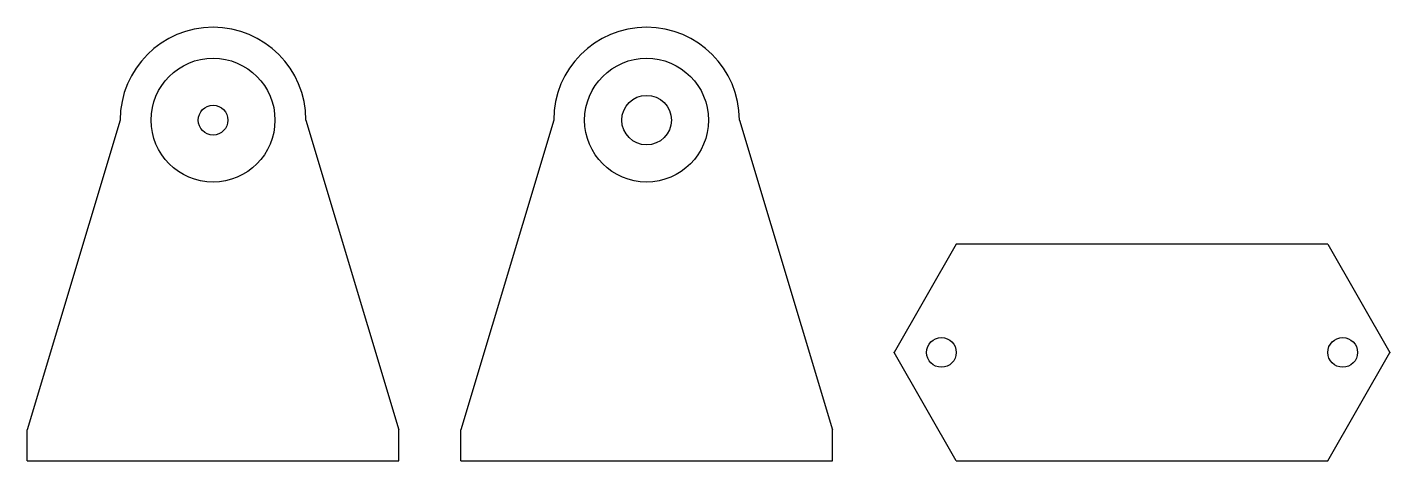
# Model space of a CAD drawing. Header units: inches. Extents: x 0 to 11, y 0 to 3.5.
import ezdxf

# ---------------------------------------------------------------- set-up
doc = ezdxf.new("R2010")
doc.units = ezdxf.units.IN
doc.header["$MEASUREMENT"] = 0
doc.layers.add('CAD', color=7, linetype='Continuous')

msp = doc.modelspace()

# ---------------------------------------------------------------- linework, layer by layer
at = {"layer": 'CAD'}
for p, q in [((0.75, 2.75), (0, 0.25)), ((2.25, 2.75), (3, 0.25)), ((4.25, 2.75), (3.5, 0.25)), ((5.75, 2.75), (6.5, 0.25)), ((7.5, 1.75), (7, 0.875)), ((10.5, 1.75), (7.5, 1.75)), ((10.5, 1.75), (11, 0.875)), ((7.5, 0), (7, 0.875)), ((10.5, 0), (11, 0.875)), ((0, 0), (0, 0.25)), ((3, 0), (3, 0.25)), ((3.5, 0), (3.5, 0.25)), ((6.5, 0), (6.5, 0.25)), ((0, 0), (3, 0)), ((3.5, 0), (6.5, 0)), ((7.5, 0), (10.5, 0))]:
    msp.add_line(p, q, dxfattribs=at)
for centre, radius in [((1.5, 2.75), 0.5), ((5, 2.75), 0.5), ((1.5, 2.75), 0.12), ((5, 2.75), 0.2), ((7.38, 0.875), 0.12), ((10.62, 0.875), 0.12)]:
    msp.add_circle(centre, radius, dxfattribs=at)
for centre in [(1.5, 2.75), (5, 2.75)]:
    msp.add_arc(centre, 0.75, 0, 180, dxfattribs=at)
for p in [(7, 0.875), (11, 0.875)]:
    msp.add_point(p, dxfattribs=at)

doc.saveas('drawing.dxf')
